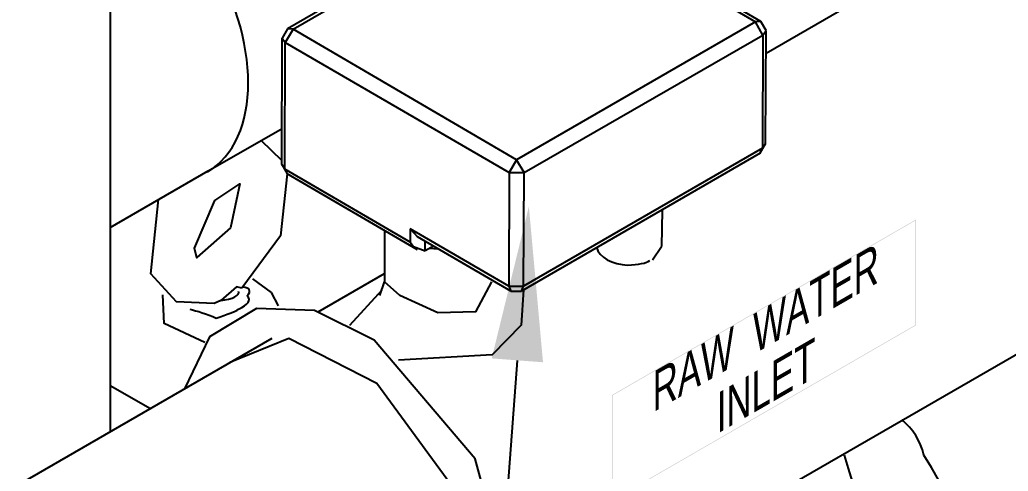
# Model space of a CAD drawing. Header units: inches. Extents: x 0.3 to 33.8, y 15.5 to 37.1.
# Drawn here: x 20.355 to 21.509, y 24.774 to 25.301 of the extents above; entities that cross this region are included whole.
import ezdxf

# ---------------------------------------------------------------- set-up
doc = ezdxf.new("R2010")
doc.units = ezdxf.units.IN
doc.header["$MEASUREMENT"] = 0
doc.styles.add('PDF Arial', font='arial.ttf')

# ---------------------------------------------------------------- blocks, each defined once
blk = doc.blocks.new('60298_1')
at = {"transparency": 33554687}
for color, points in [(21, [(20.9056, 24.9058), (20.949, 25.0832), (20.9655, 24.9013)]), (256, [(21.0469, 24.8627), (21.0462, 24.8631), (21.4009, 25.0679), (21.4002, 25.0667)]), (256, [(21.4002, 25.0667), (21.4009, 25.0679), (21.4009, 24.9444), (21.4002, 24.9448)]), (256, [(21.4002, 24.9448), (21.4009, 24.9444), (21.0462, 24.7396), (21.0469, 24.7408)]), (256, [(21.0469, 24.7409), (21.0462, 24.7396), (21.0462, 24.8631), (21.0469, 24.8627)])]:
    blk.add_hatch(color=color, dxfattribs=at).paths.add_polyline_path(points)
for points in [[(20.4601, 26.6064), (20.4601, 24.8201)], [(21.2259, 25.2622), (22.221, 25.8369)], [(20.946, 25.4517), (20.6672, 25.2906)], [(20.6739, 25.29), (20.9527, 25.4512)], [(20.9527, 25.4512), (21.2135, 25.2988)], [(21.2197, 25.2993), (20.9589, 25.4517)], [(20.9331, 24.5728), (22.4467, 25.4465)], [(21.2135, 25.2988), (20.9347, 25.1377)], [(21.2197, 25.2993), (21.2135, 25.2988)], [(21.2223, 25.2833), (21.2135, 25.2988)], [(21.2259, 25.2885), (21.2197, 25.2993)], [(20.6672, 25.2906), (20.661, 25.2797)], [(20.6739, 25.29), (20.6646, 25.2746)], [(20.6739, 25.29), (20.6672, 25.2906)], [(20.9347, 25.1377), (20.6739, 25.29)], [(21.2223, 25.2833), (21.2259, 25.2885)], [(21.2254, 25.1563), (21.2259, 25.2885)], [(20.6605, 25.132), (20.661, 25.2797)], [(20.661, 25.2797), (20.6646, 25.2746)], [(20.6641, 25.1269), (20.6646, 25.2746)], [(20.6646, 25.2746), (20.9259, 25.1227)], [(20.9434, 25.1227), (21.2223, 25.2833)], [(21.2223, 25.2833), (21.2218, 25.1511)], [(20.5747, 25.1248), (20.661, 25.1744)], [(20.6362, 25.1604), (20.6605, 25.1367)], [(21.2218, 25.1511), (20.9429, 24.99)], [(21.2192, 25.1455), (21.2254, 25.1563)], [(21.2192, 25.1455), (21.2218, 25.1511)], [(21.2218, 25.1511), (21.2254, 25.1563)], [(20.9259, 25.1227), (20.9434, 25.1227), (20.9347, 25.1377), (20.9259, 25.1227)], [(21.2192, 25.1455), (20.9403, 24.9843)], [(20.4601, 25.0587), (20.5747, 25.1248)], [(20.6605, 25.132), (20.6641, 25.1269)], [(20.6605, 25.132), (20.6666, 25.1212)], [(20.6641, 25.1269), (20.6666, 25.1212)], [(20.8102, 25.0417), (20.6641, 25.1269)], [(20.6666, 25.1212), (20.6589, 25.0489), (20.614, 24.9879)], [(20.819, 25.0324), (20.6666, 25.1212)], [(20.9259, 25.1227), (20.9254, 24.99)], [(20.9429, 24.99), (20.9434, 25.1227)], [(20.5587, 25.0344), (20.5825, 25.0902), (20.6114, 25.1098), (20.6005, 25.0582), (20.5613, 25.0236), (20.5613, 25.0231), (20.5587, 25.0344)], [(20.5814, 24.9699), (20.5375, 24.9719), (20.5076, 25.0045), (20.5164, 25.0912)], [(21.1046, 25.0788), (21.104, 25.0365)], [(20.7803, 25.0551), (20.7803, 24.9952)], [(20.8102, 25.0571), (20.8102, 25.0417)], [(20.8102, 25.0571), (20.819, 25.0479)], [(20.9254, 24.99), (20.8102, 25.0571)], [(20.928, 24.9843), (20.819, 25.0479)], [(20.8102, 25.0417), (20.8143, 25.0365), (20.8278, 25.0313)], [(20.8278, 25.0313), (20.8278, 25.0427)], [(20.8376, 25.037), (20.8278, 25.0313)], [(20.8329, 25.0344), (20.8427, 25.0339)], [(21.0932, 25.021), (21.104, 25.0365)], [(20.6264, 24.9988), (20.6481, 24.9828)], [(20.7028, 24.9601), (20.7803, 25.005)], [(20.9052, 24.9972), (20.9052, 24.9972)], [(20.614, 24.9879), (20.6078, 24.9895), (20.5892, 24.9735)], [(20.614, 24.9879), (20.614, 24.9879)], [(20.74, 24.9446), (20.7777, 24.9859)], [(20.7751, 24.9792), (20.7803, 24.9952)], [(20.7777, 24.9859), (20.7777, 24.9859)], [(20.7777, 24.9859), (20.7777, 24.9859)], [(20.9052, 24.9952), (20.8866, 24.9601), (20.8427, 24.959), (20.7983, 24.9792), (20.7803, 24.9952)], [(20.9429, 24.9859), (20.9398, 24.9446), (20.9063, 24.91), (20.7968, 24.9038)], [(20.9254, 24.99), (20.928, 24.9843)], [(20.9254, 24.99), (20.9429, 24.99)], [(20.9403, 24.9843), (20.9429, 24.99)], [(20.5706, 24.9244), (20.5231, 24.9466), (20.5215, 24.9802)], [(20.5215, 24.9802), (20.5215, 24.9802)], [(20.6481, 24.9828), (20.6563, 24.9673)], [(20.928, 24.9843), (20.9403, 24.9843)], [(20.9331, 24.6177), (20.8861, 24.7886), (20.7684, 24.927), (20.6987, 24.9616), (20.631, 24.9642), (20.5763, 24.9311), (20.5468, 24.8702)], [(20.5892, 24.9735), (20.5814, 24.9699)], [(20.1456, 24.6389), (20.6491, 24.9296)], [(20.8954, 24.6177), (20.8608, 24.7545), (20.7715, 24.8764), (20.6687, 24.9291), (20.6, 24.9012)], [(20.4601, 24.8743), (20.5071, 24.8475)]]:
    blk.add_lwpolyline(points, dxfattribs=at)
at = {"color": 21, "transparency": 33554687}
blk.add_lwpolyline([(20.9352, 24.9033), (20.5045, 19.1494), (20.3243, 19.1494)], dxfattribs=at)
at = {"transparency": 33554687}
for points in [[(20.5737, 25.1233), (20.6371, 25.161), (20.6371, 25.2774), (20.5737, 25.3815), (20.5544, 25.4207), (20.5287, 25.4523), (20.4962, 25.4744)], [(20.5737, 25.1233), (20.6371, 25.161), (20.6371, 25.2774), (20.5737, 25.3815), (20.5544, 25.4207), (20.5287, 25.4523), (20.4962, 25.4744)], [(21.0281, 25.0355), (21.0304, 25.0242), (21.0468, 25.0151), (21.0643, 25.0148), (21.0768, 25.015), (21.0863, 25.0172), (21.0901, 25.02)], [(20.6098, 24.9632), (20.6211, 24.9684), (20.6252, 24.9741), (20.6202, 24.9787), (20.6252, 24.9843), (20.6231, 24.9885), (20.615, 24.989)], [(20.553, 24.9632), (20.5611, 24.9614), (20.5733, 24.9576), (20.584, 24.9528), (20.5966, 24.9576), (20.6065, 24.96), (20.6098, 24.9632)], [(21.5497, 24.3177), (21.5545, 24.4694), (21.5038, 24.6402), (21.4103, 24.7927), (21.4057, 24.8101), (21.3977, 24.8234), (21.3845, 24.8341)]]:
    blk.add_open_spline(points, degree=3, knots=[0, 0, 0, 0, 1, 1, 1, 2, 2, 2, 2], dxfattribs=at)
for points in [[(20.5892, 24.9735), (20.6025, 24.9744), (20.6129, 24.9804), (20.6098, 24.9838)], [(21.3948, 24.3177), (21.3954, 24.468), (21.3695, 24.6301), (21.3173, 24.7927)]]:
    blk.add_open_spline(points, degree=3, dxfattribs=at)
at = {"char_height": 0.040896, "attachment_point": 7, "rotation": 30, "style": 'PDF Arial'}
for s, insert in [('\\W0.820798;\\Q30.00000;RAW  WATER', (21.0936, 24.8424)), ('\\W0.820512;\\Q30.00000;INLET', (21.1684, 24.8174))]:
    blk.add_mtext(s, dxfattribs=dict(at, insert=insert))

msp = doc.modelspace()

# ---------------------------------------------------------------- block references
msp.add_blockref('60298_1', (0, 0))

doc.saveas('drawing.dxf')
